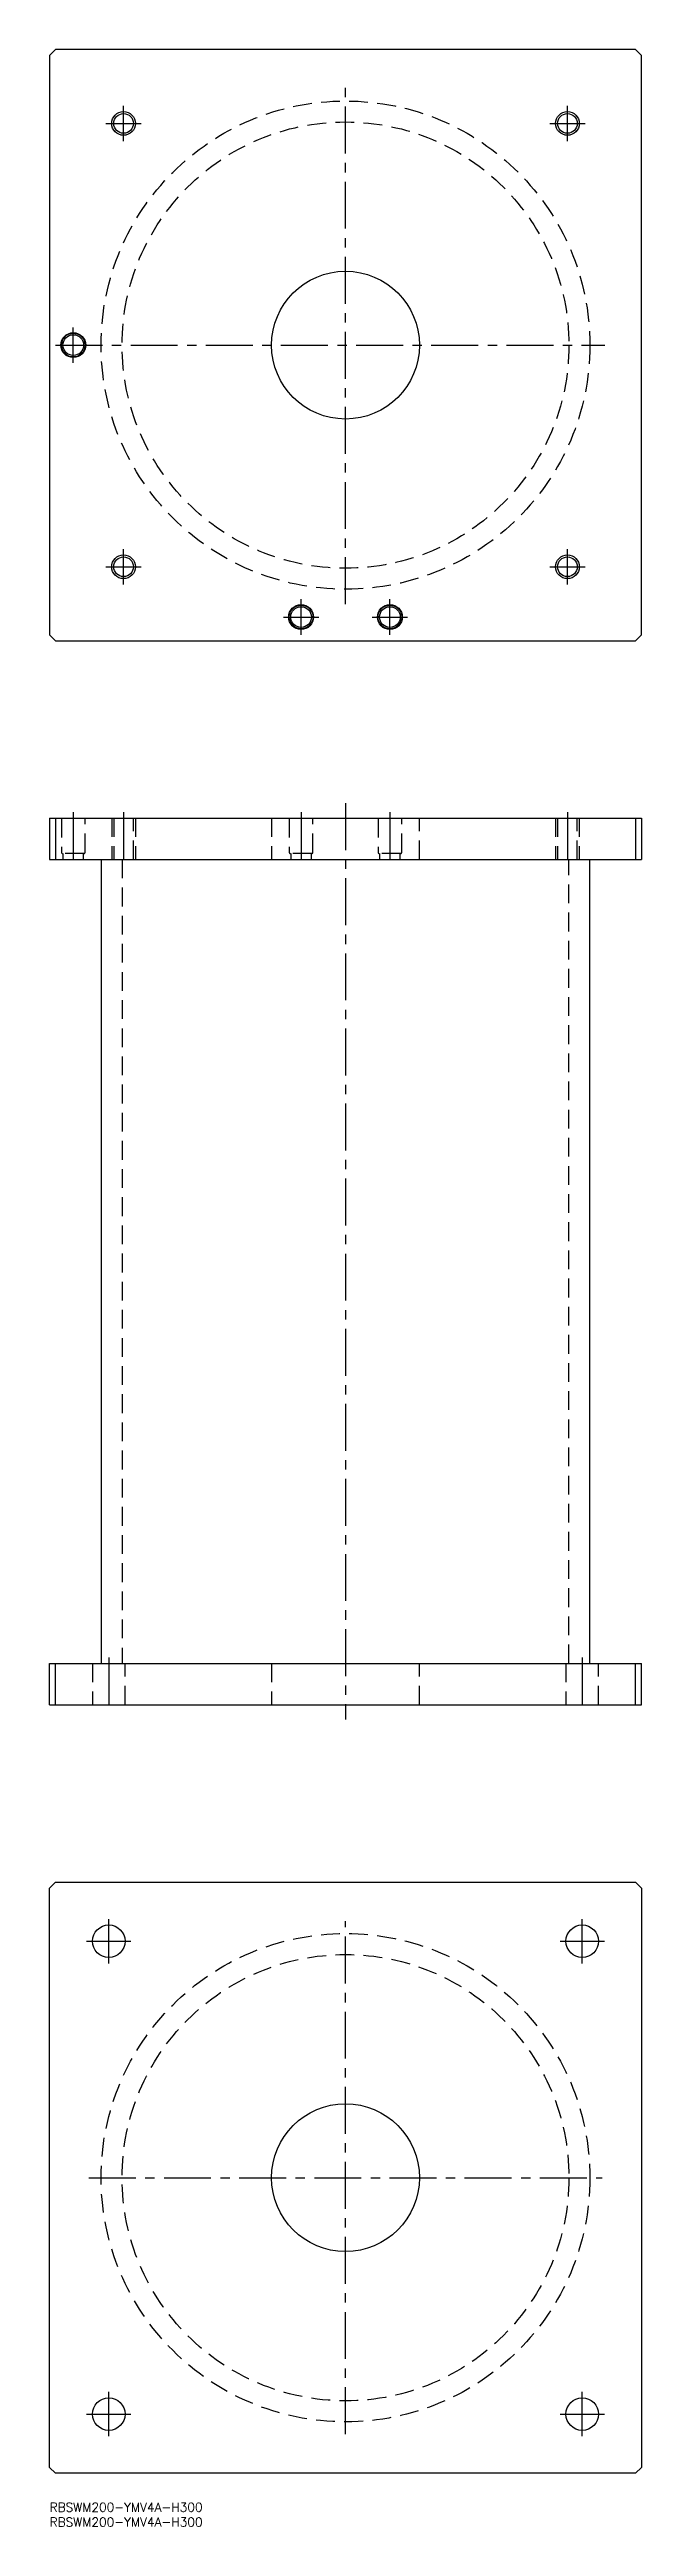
# Model space of a CAD drawing. Extents: x 0 to 200, y -8 to 830.
import ezdxf

# ---------------------------------------------------------------- set-up
doc = ezdxf.new("R2010")
doc.units = 0
doc.header["$LTSCALE"] = 0.5
doc.linetypes.add('CENTER', pattern=[50.8, 31.75, -6.35, 6.35, -6.35])
doc.linetypes.add('DASHED', pattern=[19.05, 12.7, -6.35])
for name, color, linetype in [('MSM_CENTER', 1, 'CENTER'), ('MSM_CONTINUOUS', 7, 'CONTINUOUS'), ('MSM_DASHED', 4, 'DASHED'), ('MSM_NARROW', 5, 'CONTINUOUS'), ('MSM_PART_NUMBER', 7, 'CONTINUOUS')]:
    doc.layers.add(name, color=color, linetype=linetype)
doc.styles.get("Standard").update_dxf_attribs({"font": 'txt.shx', "height": 3, "bigfont": 'bigfont.shx'})

# ---------------------------------------------------------------- blocks, each defined once
blk = doc.blocks.new('*U51')
at = {"layer": 'MSM_PART_NUMBER'}
blk.add_text('RBSWM200-YMV4A-H300', height=3, dxfattribs=at).set_placement((0, -3))
blk = doc.blocks.new('*U52')
at = {"layer": 'MSM_PART_NUMBER'}
blk.add_text('RBSWM200-YMV4A-H300', height=3, dxfattribs=at).set_placement((0, -8))

msp = doc.modelspace()

# ---------------------------------------------------------------- linework, layer by layer
at = {"layer": 'MSM_CENTER'}
for p, q in [((100, 642.4), (100, 817.6)), ((19, 805), (31, 805)), ((25, 799), (25, 811)), ((169, 805), (181, 805)), ((175, 799), (175, 811)), ((2, 730), (187.6, 730)), ((8, 724), (8, 736)), ((19, 655), (31, 655)), ((25, 649), (25, 661)), ((169, 655), (181, 655)), ((175, 649), (175, 661)), ((79, 638), (91, 638)), ((85, 632), (85, 644)), ((109, 638), (121, 638)), ((115, 632), (115, 644)), ((8, 572), (8, 554)), ((25, 572), (25, 554)), ((85, 572), (85, 554)), ((100, 575), (100, 265)), ((115, 572), (115, 554)), ((175, 572), (175, 554)), ((20, 286), (20, 268)), ((180, 286), (180, 268)), ((20, 182.5), (20, 197.5)), ((100, 23.27), (100, 196.73)), ((180, 182.5), (180, 197.5)), ((12.5, 190), (27.5, 190)), ((172.5, 190), (187.5, 190)), ((13.27, 110), (186.73, 110)), ((20, 22.5), (20, 37.5)), ((180, 22.5), (180, 37.5)), ((12.5, 30), (27.5, 30)), ((172.5, 30), (187.5, 30))]:
    msp.add_line(p, q, dxfattribs=at)
at = {"layer": 'MSM_CONTINUOUS'}
for p, q in [((2, 830), (0, 828)), ((198, 830), (2, 830)), ((200, 828), (198, 830)), ((0, 828), (0, 632)), ((200, 632), (200, 828)), ((0, 632), (2, 630)), ((2, 630), (198, 630)), ((198, 630), (200, 632)), ((0, 570), (0, 556)), ((0, 570), (200, 570)), ((2, 570), (2, 556)), ((198, 570), (198, 556)), ((200, 570), (200, 556)), ((0, 556), (200, 556)), ((17.4, 556), (17.4, 284)), ((182.6, 284), (182.6, 556)), ((0, 284), (200, 284)), ((0, 270), (0, 284)), ((2, 270), (2, 284)), ((198, 270), (198, 284)), ((200, 270), (200, 284)), ((0, 270), (200, 270)), ((0, 208), (2, 210)), ((2, 210), (198, 210)), ((198, 210), (200, 208)), ((0, 12), (0, 208)), ((200, 208), (200, 12)), ((2, 10), (0, 12)), ((198, 10), (2, 10)), ((200, 12), (198, 10))]:
    msp.add_line(p, q, dxfattribs=at)
for centre, radius in [((25, 805), 3.3235), ((175, 805), 3.3235), ((100, 730), 25), ((8, 730), 4.2), ((8, 730), 4), ((8, 730), 3.5), ((25, 655), 3.3235), ((175, 655), 3.3235), ((85, 638), 4.2), ((85, 638), 4), ((85, 638), 3.5), ((115, 638), 4.2), ((115, 638), 4), ((115, 638), 3.5), ((20, 190), 5.5), ((180, 190), 5.5), ((100, 110), 25), ((20, 30), 5.5), ((180, 30), 5.5)]:
    msp.add_circle(centre, radius, dxfattribs=at)
at = {"layer": 'MSM_DASHED'}
for p, q in [((3.8, 570), (4, 569.8)), ((12, 569.8), (12.2, 570)), ((21, 570), (21, 556)), ((21.6765, 570), (21.6765, 556)), ((28.3235, 556), (28.3235, 570)), ((29, 570), (29, 556)), ((75, 570), (75, 556)), ((80.8, 570), (81, 569.8)), ((89, 569.8), (89.2, 570)), ((110.8, 570), (111, 569.8)), ((119, 569.8), (119.2, 570)), ((125, 556), (125, 570)), ((171, 570), (171, 556)), ((171.6765, 570), (171.6765, 556)), ((178.3235, 556), (178.3235, 570)), ((179, 570), (179, 556)), ((4, 569.8), (4, 558.4)), ((12, 569.8), (4, 569.8)), ((12, 558.4), (12, 569.8)), ((89, 569.8), (81, 569.8)), ((81, 569.8), (81, 558.4)), ((89, 558.4), (89, 569.8)), ((119, 569.8), (111, 569.8)), ((111, 569.8), (111, 558.4)), ((119, 558.4), (119, 569.8)), ((11.6, 558), (4.4, 558)), ((4.5, 558), (4.5, 556)), ((11.5, 556), (11.5, 558)), ((24.5, 556), (24.5, 284)), ((88.6, 558), (81.4, 558)), ((81.5, 558), (81.5, 556)), ((88.5, 556), (88.5, 558)), ((118.6, 558), (111.4, 558)), ((111.5, 558), (111.5, 556)), ((118.5, 556), (118.5, 558)), ((175.5, 284), (175.5, 556)), ((14.5, 284), (14.5, 270)), ((25.5, 270), (25.5, 284)), ((75, 284), (75, 270)), ((125, 270), (125, 284)), ((174.5, 284), (174.5, 270)), ((185.5, 270), (185.5, 284))]:
    msp.add_line(p, q, dxfattribs=at)
for centre, radius in [((100, 730), 82.6), ((100, 730), 75.5), ((100, 110), 82.6), ((100, 110), 75.5)]:
    msp.add_circle(centre, radius, dxfattribs=at)
for centre, start, end in [((4.4, 558.4), 180, 270), ((11.6, 558.4), 270, 360), ((81.4, 558.4), 180, 270), ((88.6, 558.4), 270, 360), ((111.4, 558.4), 180, 270), ((118.6, 558.4), 270, 360)]:
    msp.add_arc(centre, 0.4, start, end, dxfattribs=at)
at = {"layer": 'MSM_NARROW'}
for centre in [(25, 805), (175, 805), (25, 655), (175, 655)]:
    msp.add_circle(centre, 4, dxfattribs=at)

# ---------------------------------------------------------------- block references
at = {"layer": 'MSM_CONTINUOUS'}
for name in ['*U51', '*U52']:
    msp.add_blockref(name, (0, 0), dxfattribs=at)

doc.saveas('drawing.dxf')
